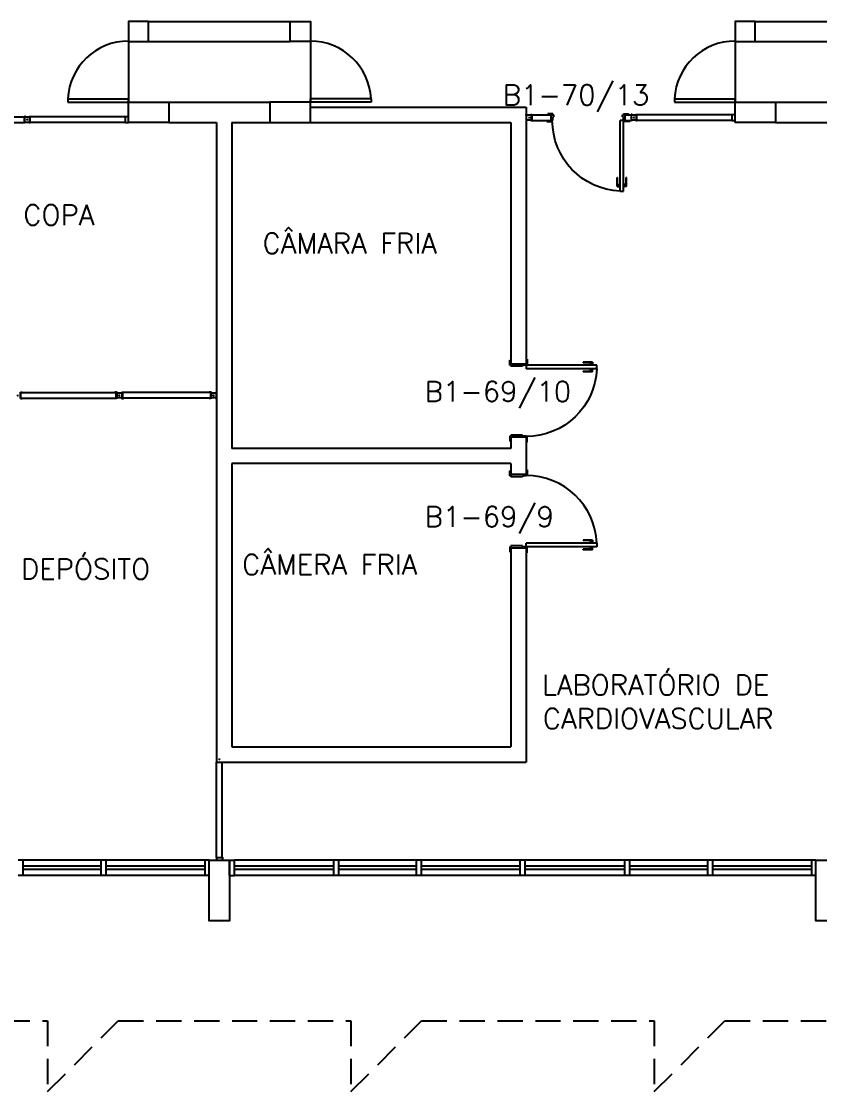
# Model space of a CAD drawing. Header units: millimetres. Extents: x 4436 to 4619, y 1272 to 1428.
# Drawn here: x 4502.29 to 4510.18, y 1333.12 to 1343.71 of the extents above; entities that cross this region are included whole.
import ezdxf

# ---------------------------------------------------------------- set-up
doc = ezdxf.new("R2010")
doc.units = ezdxf.units.MM
doc.linetypes.add('HIDDEN', pattern=[0.375, 0.25, -0.125])
for name, color, linetype in [('ALV', 2, 'Continuous'), ('ALVV', 1, 'Continuous'), ('DIV', 2, 'Continuous'), ('DIV2', 2, 'Continuous'), ('ENDEREÇO', 2, 'Continuous'), ('ESTR', 3, 'Continuous'), ('JANELA', 1, 'Continuous'), ('MACANETA', 2, 'Continuous'), ('PORTA', 2, 'Continuous'), ('PROJ', 1, 'HIDDEN'), ('TEXTO', 2, 'Continuous')]:
    doc.layers.add(name, color=color, linetype=linetype)
doc.styles.add('UNB1-100', font='simplex.shx', dxfattribs={"height": 0.2})

# ---------------------------------------------------------------- blocks, each defined once
blk = doc.blocks.new('IMTT')
for p, q in [((-0.005, 0), (0.005, 0)), ((0.029, 0.029), (0, 0.029)), ((0, -0.028), (0, 0.029)), ((0.029, -0.028), (0, -0.028))]:
    blk.add_line(p, q)
blk = doc.blocks.new('DIV10')
for p, q in [((-0.0051, 0), (0.0051, 0)), ((0, -0.0051), (0, 0.0051)), ((0.0285, 0.0285), (0.9715, 0.0285)), ((0.0285, -0.0285), (0.0285, 0.0285)), ((0.9715, -0.0285), (0.9715, 0.0285)), ((0.9949, 0), (1.0051, 0)), ((1, -0.0051), (1, 0.0051)), ((0.0285, -0.0285), (0.9715, -0.0285))]:
    blk.add_line(p, q)
blk = doc.blocks.new('MTT')
for p, q in [((-0.029, 0.018), (-0.029, 0.029)), ((-0.019, 0.029), (-0.029, 0.029)), ((-0.024, 0.018), (-0.029, 0.018)), ((-0.024, 0.018), (-0.024, -0.019)), ((-0.019, 0.024), (-0.019, 0.029)), ((-0.019, 0.024), (0.018, 0.024)), ((-0.005, 0), (0.005, 0)), ((0, -0.005), (0, 0.005)), ((0.018, 0.024), (0.018, 0.029)), ((0.018, 0.029), (0.029, 0.029)), ((0.024, 0.018), (0.029, 0.018)), ((0.024, 0.018), (0.024, -0.019)), ((0.029, 0.018), (0.029, 0.029)), ((-0.029, -0.019), (-0.024, -0.019)), ((-0.029, -0.019), (-0.029, -0.029)), ((-0.019, -0.029), (-0.029, -0.029)), ((0.018, -0.024), (-0.019, -0.024)), ((-0.019, -0.024), (-0.019, -0.029)), ((0.018, -0.024), (0.018, -0.029)), ((0.018, -0.029), (0.029, -0.029)), ((0.029, -0.019), (0.024, -0.019)), ((0.029, -0.019), (0.029, -0.029))]:
    blk.add_line(p, q)
blk = doc.blocks.new('DIV10B')
for p, q in [((-0.005, 0), (0.005, 0)), ((0, -0.005), (0, 0.005)), ((0.024, 0.018), (0.028, 0.018)), ((0.024, 0.018), (0.024, 0.016)), ((0.024, 0.016), (0.028, 0.016)), ((0.028, 0.03), (0.043, 0.03)), ((0.028, 0.018), (0.028, 0.03)), ((0.028, -0.017), (0.028, 0.016)), ((0.03, 0.028), (0.974, 0.028)), ((0.03, -0.029), (0.03, 0.028)), ((0.043, 0.03), (0.043, 0.028)), ((0.962, 0.03), (0.962, 0.028)), ((0.976, 0.03), (0.962, 0.03)), ((0.974, -0.029), (0.974, 0.028)), ((0.976, 0.018), (0.976, 0.03)), ((0.981, 0.018), (0.976, 0.018)), ((0.981, 0.016), (0.976, 0.016)), ((0.976, -0.017), (0.976, 0.016)), ((0.981, 0.018), (0.981, 0.016)), ((1, 0), (1.01, 0)), ((1.005, -0.005), (1.005, 0.005)), ((0.024, -0.017), (0.028, -0.017)), ((0.024, -0.017), (0.024, -0.019)), ((0.024, -0.019), (0.028, -0.019)), ((0.028, -0.031), (0.028, -0.019)), ((0.028, -0.031), (0.043, -0.031)), ((0.03, -0.029), (0.974, -0.029)), ((0.043, -0.029), (0.043, -0.031)), ((0.962, -0.029), (0.962, -0.031)), ((0.976, -0.031), (0.962, -0.031)), ((0.981, -0.017), (0.976, -0.017)), ((0.981, -0.019), (0.976, -0.019)), ((0.976, -0.031), (0.976, -0.019)), ((0.981, -0.017), (0.981, -0.019))]:
    blk.add_line(p, q)
blk = doc.blocks.new('DIV12')
for p, q in [((-0.0051, 0), (0.0051, 0)), ((0, -0.0051), (0, 0.0051)), ((0.0285, 0.0285), (1.1715, 0.0285)), ((0.0285, -0.0285), (0.0285, 0.0285)), ((1.1715, -0.0285), (1.1715, 0.0285)), ((1.1949, 0), (1.2051, 0)), ((1.2, -0.0051), (1.2, 0.0051)), ((0.0285, -0.0285), (1.1715, -0.0285))]:
    blk.add_line(p, q)
blk = doc.blocks.new('DOOR70')
at = {"layer": 'MACANETA', "color": 1}
for p, q in [((-0.015, -0.565), (-0.01, -0.565)), ((-0.015, -0.655), (-0.015, -0.565)), ((-0.01, -0.655), (-0.01, -0.565)), ((-0.01, -0.635), (0.012, -0.635)), ((0.012, -0.663), (0.012, -0.628)), ((0.012, -0.628), (0.015, -0.628)), ((0.053, -0.628), (0.05, -0.628)), ((0.053, -0.663), (0.053, -0.628)), ((0.075, -0.635), (0.053, -0.635)), ((0.08, -0.565), (0.075, -0.565)), ((0.075, -0.655), (0.075, -0.565)), ((0.08, -0.655), (0.08, -0.565)), ((-0.015, -0.655), (0.012, -0.655)), ((0.012, -0.663), (0.015, -0.663)), ((0.053, -0.663), (0.05, -0.663)), ((0.08, -0.655), (0.053, -0.655))]:
    blk.add_line(p, q, dxfattribs=at)
at = {"layer": 'PORTA'}
for p, q in [((0.015, -0.7), (0.015, 0)), ((0.015, 0), (0.05, 0)), ((0.05, -0.7), (0.05, 0)), ((0.05, -0.7), (0.015, -0.7))]:
    blk.add_line(p, q, dxfattribs=at)
at = {"layer": 'PORTA', "color": 1}
blk.add_arc((0.02, 0), 0.7, 272.4563, 0, dxfattribs=at)

msp = doc.modelspace()

# ---------------------------------------------------------------- linework, layer by layer
at = {"layer": 'ALV'}
for p, q in [((4503.54441, 1343.70756), (4504.94441, 1343.70756)), ((4509.54441, 1343.70756), (4510.94441, 1343.70756)), ((4503.54441, 1343.50756), (4504.94441, 1343.50756)), ((4509.54441, 1343.50756), (4510.94441, 1343.50756)), ((4503.74441, 1342.90756), (4504.74441, 1342.90756)), ((4505.14441, 1342.85756), (4507.27791, 1342.85756)), ((4507.27791, 1342.85756), (4507.27791, 1340.31507)), ((4509.74441, 1342.90756), (4510.74441, 1342.90756)), ((4503.74441, 1342.70756), (4504.21591, 1342.70756)), ((4504.21591, 1342.70756), (4504.21591, 1336.37907)), ((4504.36591, 1342.70756), (4504.36591, 1339.48257)), ((4504.36591, 1342.70756), (4504.74441, 1342.70756)), ((4505.14441, 1342.70756), (4507.12791, 1342.70756)), ((4507.12791, 1342.70756), (4507.12791, 1340.31507)), ((4509.74441, 1342.70756), (4510.74441, 1342.70756)), ((4507.27791, 1341.47906), (4507.27791, 1340.43607)), ((4507.27791, 1340.31507), (4507.12791, 1340.31507)), ((4507.27791, 1339.59507), (4507.12791, 1339.59507)), ((4507.12791, 1339.59507), (4507.12791, 1339.48257)), ((4507.27791, 1339.59507), (4507.27791, 1339.22507)), ((4507.12791, 1339.48257), (4504.36591, 1339.48257)), ((4507.12791, 1339.33257), (4504.36591, 1339.33257)), ((4504.36591, 1339.33257), (4504.36591, 1336.52907)), ((4507.12791, 1339.33257), (4507.12791, 1339.22507)), ((4507.27791, 1339.22507), (4507.12791, 1339.22507)), ((4507.27791, 1338.49507), (4507.12791, 1338.49507)), ((4507.12791, 1338.49507), (4507.12791, 1336.52907)), ((4507.27791, 1338.49507), (4507.27791, 1336.37907)), ((4504.36591, 1336.52907), (4507.12791, 1336.52907)), ((4504.21591, 1336.37907), (4507.27791, 1336.37907)), ((4502.30441, 1335.40757), (4502.25441, 1335.40757)), ((4502.30441, 1335.25757), (4502.30441, 1335.40757)), ((4503.07441, 1335.25757), (4503.07441, 1335.40757)), ((4503.12441, 1335.40757), (4503.07441, 1335.40757)), ((4503.12441, 1335.25757), (4503.12441, 1335.40757)), ((4504.10441, 1335.25757), (4504.10441, 1335.40757)), ((4504.14441, 1335.40757), (4504.10441, 1335.40757)), ((4504.14441, 1335.25757), (4504.14441, 1335.40757)), ((4504.34441, 1335.25757), (4504.34441, 1335.40757)), ((4504.34441, 1335.40757), (4504.39441, 1335.40757)), ((4504.39441, 1335.25757), (4504.39441, 1335.40757)), ((4505.37441, 1335.25757), (4505.37441, 1335.40757)), ((4505.42441, 1335.40757), (4505.37441, 1335.40757)), ((4505.42441, 1335.25757), (4505.42441, 1335.40757)), ((4506.19441, 1335.25757), (4506.19441, 1335.40757)), ((4506.24441, 1335.40757), (4506.19441, 1335.40757)), ((4506.24441, 1335.25757), (4506.24441, 1335.40757)), ((4507.21941, 1335.25757), (4507.21941, 1335.40757)), ((4507.26941, 1335.40757), (4507.21941, 1335.40757)), ((4507.26941, 1335.25757), (4507.26941, 1335.40757)), ((4508.25441, 1335.25757), (4508.25441, 1335.40757)), ((4508.30441, 1335.40757), (4508.25441, 1335.40757)), ((4508.30441, 1335.25757), (4508.30441, 1335.40757)), ((4509.07441, 1335.25757), (4509.07441, 1335.40757)), ((4509.12441, 1335.40757), (4509.07441, 1335.40757)), ((4509.12441, 1335.25757), (4509.12441, 1335.40757)), ((4510.10441, 1335.25757), (4510.10441, 1335.40757)), ((4510.14441, 1335.40757), (4510.10441, 1335.40757)), ((4510.14441, 1335.25757), (4510.14441, 1335.40757)), ((4502.30441, 1335.25757), (4502.25441, 1335.25757)), ((4503.12441, 1335.25757), (4503.07441, 1335.25757)), ((4504.14441, 1335.25757), (4504.10441, 1335.25757)), ((4504.34441, 1335.25757), (4504.39441, 1335.25757)), ((4505.42441, 1335.25757), (4505.37441, 1335.25757)), ((4506.24441, 1335.25757), (4506.19441, 1335.25757)), ((4507.26941, 1335.25757), (4507.21941, 1335.25757)), ((4508.30441, 1335.25757), (4508.25441, 1335.25757)), ((4509.12441, 1335.25757), (4509.07441, 1335.25757)), ((4510.14441, 1335.25757), (4510.10441, 1335.25757))]:
    msp.add_line(p, q, dxfattribs=at)
at = {"layer": 'DIV'}
for p, q in [((4507.11791, 1340.35507), (4507.12791, 1340.35507)), ((4507.11791, 1340.30507), (4507.11791, 1340.35507)), ((4507.12791, 1340.30507), (4507.11791, 1340.30507)), ((4507.12791, 1340.32007), (4507.12791, 1340.30507)), ((4507.12791, 1340.29507), (4507.12791, 1340.30507)), ((4507.24291, 1340.29507), (4507.12791, 1340.29507)), ((4507.24291, 1340.30507), (4507.24291, 1340.29507)), ((4507.27791, 1340.30507), (4507.24291, 1340.30507)), ((4507.27791, 1340.36507), (4507.28791, 1340.36507)), ((4507.27791, 1340.31507), (4507.27791, 1340.30507)), ((4507.28791, 1340.31507), (4507.27791, 1340.31507)), ((4507.28791, 1340.36507), (4507.28791, 1340.31507)), ((4507.11791, 1339.60507), (4507.11791, 1339.55507)), ((4507.12791, 1339.60507), (4507.11791, 1339.60507)), ((4507.11791, 1339.55507), (4507.12791, 1339.55507)), ((4507.12791, 1339.61507), (4507.12791, 1339.60507)), ((4507.24291, 1339.61507), (4507.12791, 1339.61507)), ((4507.12791, 1339.59007), (4507.12791, 1339.60507)), ((4507.24291, 1339.60507), (4507.24291, 1339.61507)), ((4507.27791, 1339.60507), (4507.24291, 1339.60507)), ((4507.27791, 1339.59507), (4507.27791, 1339.60507)), ((4507.28791, 1339.59507), (4507.27791, 1339.59507)), ((4507.27791, 1339.54507), (4507.28791, 1339.54507)), ((4507.28791, 1339.54507), (4507.28791, 1339.59507)), ((4507.11791, 1339.26007), (4507.12791, 1339.26007)), ((4507.11791, 1339.21007), (4507.11791, 1339.26007)), ((4507.12791, 1339.21007), (4507.11791, 1339.21007)), ((4507.12791, 1339.22507), (4507.12791, 1339.21007)), ((4507.12791, 1339.20007), (4507.12791, 1339.21007)), ((4507.24291, 1339.21007), (4507.24291, 1339.20007)), ((4507.27791, 1339.21007), (4507.24291, 1339.21007)), ((4507.27791, 1339.27007), (4507.28791, 1339.27007)), ((4507.27791, 1339.22507), (4507.27791, 1339.22007)), ((4507.27791, 1339.22007), (4507.27791, 1339.21007)), ((4507.28791, 1339.22007), (4507.27791, 1339.22007)), ((4507.28791, 1339.27007), (4507.28791, 1339.22007)), ((4507.24291, 1339.20007), (4507.12791, 1339.20007)), ((4507.11791, 1338.51007), (4507.11791, 1338.46007)), ((4507.12791, 1338.51007), (4507.11791, 1338.51007)), ((4507.12791, 1338.52007), (4507.12791, 1338.51007)), ((4507.24291, 1338.52007), (4507.12791, 1338.52007)), ((4507.12791, 1338.49507), (4507.12791, 1338.51007)), ((4507.24291, 1338.51007), (4507.24291, 1338.52007)), ((4507.27791, 1338.51007), (4507.24291, 1338.51007)), ((4507.27791, 1338.50007), (4507.27791, 1338.51007)), ((4507.28791, 1338.50007), (4507.27791, 1338.50007)), ((4507.28791, 1338.45007), (4507.28791, 1338.50007)), ((4507.11791, 1338.46007), (4507.12791, 1338.46007)), ((4507.27791, 1338.45007), (4507.28791, 1338.45007))]:
    msp.add_line(p, q, dxfattribs=at)
at = {"layer": 'DIV2'}
for p, q in [((4507.30131, 1342.75606), (4507.31151, 1342.75606)), ((4507.30641, 1342.76116), (4507.30641, 1342.75096)), ((4507.33491, 1342.78456), (4507.33491, 1342.72756)), ((4507.33491, 1342.78456), (4507.52691, 1342.78456)), ((4507.33491, 1342.72756), (4507.52691, 1342.72756)), ((4507.48191, 1342.72756), (4507.48191, 1342.71756)), ((4507.48191, 1342.71756), (4507.53191, 1342.71756)), ((4507.54191, 1342.79456), (4507.49191, 1342.79456)), ((4507.49191, 1342.79456), (4507.49191, 1342.78456)), ((4507.52691, 1342.72756), (4507.52691, 1342.78456)), ((4507.52691, 1342.78456), (4507.54191, 1342.78456)), ((4507.52691, 1342.72756), (4507.53191, 1342.72756)), ((4507.53191, 1342.71756), (4507.53191, 1342.72756)), ((4507.53191, 1342.72756), (4507.54191, 1342.72756)), ((4507.54191, 1342.78456), (4507.54191, 1342.79456)), ((4507.55191, 1342.78456), (4507.54191, 1342.78456)), ((4507.54191, 1342.72756), (4507.54191, 1342.76256)), ((4507.54191, 1342.76256), (4507.55191, 1342.76256)), ((4507.55191, 1342.76256), (4507.55191, 1342.78456)), ((4508.23191, 1342.76256), (4508.23191, 1342.78456)), ((4508.23191, 1342.78456), (4508.24191, 1342.78456)), ((4508.24191, 1342.76256), (4508.23191, 1342.76256)), ((4508.24191, 1342.78456), (4508.24191, 1342.79456)), ((4508.24191, 1342.79456), (4508.29191, 1342.79456)), ((4508.25691, 1342.78456), (4508.24191, 1342.78456)), ((4508.24191, 1342.72756), (4508.24191, 1342.76256)), ((4508.25191, 1342.72756), (4508.24191, 1342.72756)), ((4508.25191, 1342.71756), (4508.25191, 1342.72756)), ((4508.25691, 1342.72756), (4508.25191, 1342.72756)), ((4508.30191, 1342.71756), (4508.25191, 1342.71756)), ((4508.25691, 1342.78456), (4508.31591, 1342.78456)), ((4508.25691, 1342.72756), (4508.25691, 1342.78456)), ((4508.25691, 1342.72756), (4508.31591, 1342.72756)), ((4508.29191, 1342.79456), (4508.29191, 1342.78456)), ((4508.30191, 1342.72756), (4508.30191, 1342.71756)), ((4508.31591, 1342.78456), (4508.31591, 1342.72756)), ((4508.33931, 1342.75606), (4508.34951, 1342.75606)), ((4508.34441, 1342.76116), (4508.34441, 1342.75096)), ((4503.25951, 1340.00756), (4503.24931, 1340.00756)), ((4503.25441, 1340.01266), (4503.25441, 1340.00246)), ((4503.27791, 1340.02606), (4503.28291, 1340.02606)), ((4503.27791, 1340.02406), (4503.27791, 1340.02606)), ((4503.27791, 1340.02406), (4503.28291, 1340.02406)), ((4503.27791, 1339.99106), (4503.28291, 1339.99106)), ((4503.27791, 1339.98906), (4503.27791, 1339.99106)), ((4503.27791, 1339.98906), (4503.28291, 1339.98906)), ((4503.28291, 1340.03806), (4503.2973, 1340.03806)), ((4503.28291, 1340.03806), (4503.28291, 1340.02606)), ((4503.28291, 1340.02406), (4503.28291, 1339.99106)), ((4503.28291, 1339.98906), (4503.28291, 1339.97706)), ((4503.28291, 1339.97706), (4503.2973, 1339.97706)), ((4504.15691, 1340.03606), (4503.28491, 1340.03606)), ((4503.28491, 1340.03606), (4503.28491, 1339.97906)), ((4504.15691, 1339.97906), (4503.28491, 1339.97906)), ((4503.2973, 1340.03606), (4503.2973, 1340.03806)), ((4503.2973, 1339.97706), (4503.2973, 1339.97906)), ((4504.14453, 1340.03606), (4504.14453, 1340.03806)), ((4504.15891, 1340.03806), (4504.14453, 1340.03806)), ((4504.14453, 1339.97706), (4504.14453, 1339.97906)), ((4504.15891, 1339.97706), (4504.14453, 1339.97706)), ((4504.15691, 1340.03606), (4504.15691, 1339.97906)), ((4504.15891, 1340.03806), (4504.15891, 1340.02606)), ((4504.16391, 1340.02606), (4504.15891, 1340.02606)), ((4504.15891, 1340.02406), (4504.15891, 1339.99106)), ((4504.16391, 1340.02406), (4504.15891, 1340.02406)), ((4504.16391, 1339.99106), (4504.15891, 1339.99106)), ((4504.15891, 1339.98906), (4504.15891, 1339.97706)), ((4504.16391, 1339.98906), (4504.15891, 1339.98906)), ((4504.16391, 1340.02406), (4504.16391, 1340.02606)), ((4504.16391, 1339.98906), (4504.16391, 1339.99106)), ((4504.19251, 1340.00756), (4504.18231, 1340.00756)), ((4504.18741, 1340.01266), (4504.18741, 1340.00246))]:
    msp.add_line(p, q, dxfattribs=at)
at = {"layer": 'ESTR'}
for points in [[(4503.54441, 1343.50756), (4503.54441, 1343.70756), (4503.34441, 1343.70756), (4503.34441, 1343.50756)], [(4504.94441, 1343.50756), (4504.94441, 1343.70756), (4505.14441, 1343.70756), (4505.14441, 1343.50756)], [(4509.54441, 1343.50756), (4509.54441, 1343.70756), (4509.34441, 1343.70756), (4509.34441, 1343.50756)], [(4503.34441, 1342.70756), (4503.34441, 1342.90756), (4503.74441, 1342.90756), (4503.74441, 1342.70756)], [(4505.14441, 1342.70756), (4505.14441, 1342.90756), (4504.74441, 1342.90756), (4504.74441, 1342.70756)], [(4509.34441, 1342.70756), (4509.34441, 1342.90756), (4509.74441, 1342.90756), (4509.74441, 1342.70756)], [(4504.34441, 1335.40757), (4504.34441, 1334.80757), (4504.14441, 1334.80757), (4504.14441, 1335.40757)], [(4510.34441, 1335.40757), (4510.34441, 1334.80757), (4510.14441, 1334.80757), (4510.14441, 1335.40757)]]:
    msp.add_lwpolyline(points, close=True, dxfattribs=at)
at = {"layer": 'JANELA', "color": 1}
for p, q in [((4503.07441, 1335.40757), (4502.30441, 1335.40757)), ((4504.10441, 1335.40757), (4503.12441, 1335.40757)), ((4505.37441, 1335.40757), (4504.39441, 1335.40757)), ((4506.19441, 1335.40757), (4505.42441, 1335.40757)), ((4507.21941, 1335.40757), (4506.24441, 1335.40757)), ((4508.25441, 1335.40757), (4507.26941, 1335.40757)), ((4509.07441, 1335.40757), (4508.30441, 1335.40757)), ((4510.10441, 1335.40757), (4509.12441, 1335.40757)), ((4503.07441, 1335.34757), (4502.30441, 1335.34757)), ((4503.07441, 1335.31757), (4502.30441, 1335.31757)), ((4504.10441, 1335.34757), (4503.12441, 1335.34757)), ((4504.10441, 1335.31757), (4503.12441, 1335.31757)), ((4505.37441, 1335.34757), (4504.39441, 1335.34757)), ((4505.37441, 1335.31757), (4504.39441, 1335.31757)), ((4506.19441, 1335.34757), (4505.42441, 1335.34757)), ((4506.19441, 1335.31757), (4505.42441, 1335.31757)), ((4507.21941, 1335.34757), (4506.24441, 1335.34757)), ((4507.21941, 1335.31757), (4506.24441, 1335.31757)), ((4508.25441, 1335.34757), (4507.26941, 1335.34757)), ((4508.25441, 1335.31757), (4507.26941, 1335.31757)), ((4509.07441, 1335.34757), (4508.30441, 1335.34757)), ((4509.07441, 1335.31757), (4508.30441, 1335.31757)), ((4510.10441, 1335.34757), (4509.12441, 1335.34757)), ((4510.10441, 1335.31757), (4509.12441, 1335.31757)), ((4503.07441, 1335.25757), (4502.30441, 1335.25757)), ((4504.10441, 1335.25757), (4503.12441, 1335.25757)), ((4505.37441, 1335.25757), (4504.39441, 1335.25757)), ((4506.19441, 1335.25757), (4505.42441, 1335.25757)), ((4507.21941, 1335.25757), (4506.24441, 1335.25757)), ((4508.25441, 1335.25757), (4507.26941, 1335.25757)), ((4509.07441, 1335.25757), (4508.30441, 1335.25757)), ((4510.10441, 1335.25757), (4509.12441, 1335.25757))]:
    msp.add_line(p, q, dxfattribs=at)
at = {"layer": 'PORTA', "color": 2}
for p, q in [((4503.34441, 1343.50756), (4503.34441, 1342.90756)), ((4503.34441, 1343.50756), (4503.34441, 1342.90756)), ((4505.14441, 1343.50756), (4505.14441, 1342.90756)), ((4505.14441, 1343.50756), (4505.14441, 1342.90756)), ((4509.34441, 1343.50756), (4509.34441, 1342.90756)), ((4509.34441, 1343.50756), (4509.34441, 1342.90756))]:
    msp.add_line(p, q, dxfattribs=at)
at = {"layer": 'PORTA'}
for p, q in [((4502.74441, 1342.94257), (4503.34441, 1342.94257)), ((4502.74441, 1342.94257), (4502.74441, 1342.90756)), ((4502.74441, 1342.94257), (4502.74441, 1342.90756)), ((4502.74441, 1342.94257), (4503.34441, 1342.94257)), ((4503.34441, 1342.90756), (4503.34441, 1342.94257)), ((4503.34441, 1342.90756), (4503.34441, 1342.94257)), ((4505.14441, 1342.90756), (4505.14441, 1342.94257)), ((4505.74442, 1342.94257), (4505.14441, 1342.94257)), ((4505.74442, 1342.94257), (4505.14441, 1342.94257)), ((4505.14441, 1342.90756), (4505.14441, 1342.94257)), ((4505.74442, 1342.94257), (4505.74442, 1342.90756)), ((4505.74442, 1342.94257), (4505.74442, 1342.90756)), ((4508.74441, 1342.94257), (4509.34441, 1342.94257)), ((4508.74441, 1342.94257), (4508.74441, 1342.90756)), ((4508.74441, 1342.94257), (4508.74441, 1342.90756)), ((4508.74441, 1342.94257), (4509.34441, 1342.94257)), ((4509.34441, 1342.90756), (4509.34441, 1342.94257)), ((4509.34441, 1342.90756), (4509.34441, 1342.94257)), ((4502.74441, 1342.90756), (4503.34441, 1342.90756)), ((4502.74441, 1342.90756), (4503.34441, 1342.90756)), ((4505.74442, 1342.90756), (4505.14441, 1342.90756)), ((4505.74442, 1342.90756), (4505.14441, 1342.90756)), ((4508.74441, 1342.90756), (4509.34441, 1342.90756)), ((4508.74441, 1342.90756), (4509.34441, 1342.90756))]:
    msp.add_line(p, q, dxfattribs=at)
at = {"layer": 'PORTA', "color": 1}
for centre, start, end in [((4503.34441, 1342.91256), 90, 177.134009), ((4503.34441, 1342.91256), 90, 177.134009), ((4505.14441, 1342.91256), 2.865991, 90), ((4505.14441, 1342.91256), 2.865991, 90), ((4509.34441, 1342.91256), 90, 177.134009), ((4509.34441, 1342.91256), 90, 177.134009)]:
    msp.add_arc(centre, 0.60001, start, end, dxfattribs=at)
at = {"layer": 'PROJ'}
for p, q in [((4500.24441, 1333.81845), (4502.54441, 1333.81845)), ((4502.54441, 1333.81845), (4502.54441, 1333.11845)), ((4502.54441, 1333.11845), (4503.24441, 1333.81845)), ((4503.24441, 1333.81845), (4505.54441, 1333.81845)), ((4505.54441, 1333.81845), (4505.54441, 1333.11845)), ((4505.54441, 1333.11845), (4506.24441, 1333.81845)), ((4506.24441, 1333.81845), (4508.54441, 1333.81845)), ((4508.54441, 1333.81845), (4508.54441, 1333.11845)), ((4508.54441, 1333.11845), (4509.24441, 1333.81845)), ((4509.24441, 1333.81845), (4511.54441, 1333.81845))]:
    msp.add_line(p, q, dxfattribs=at)

# ---------------------------------------------------------------- block references
at = {"layer": 'ALVV', "xscale": -1}
for p, rotation in [((4508.25691, 1342.72756), 359.9999999948553), ((4507.27791, 1340.32007), 89.99999999485532)]:
    msp.add_blockref('DOOR70', p, dxfattribs=dict(at, rotation=rotation))
at = {"layer": 'ALVV', "rotation": 90.00000000514466}
msp.add_blockref('DOOR70', (4507.27791, 1338.49507), dxfattribs=at)
at = {"layer": 'DIV2'}
for name, p in [('DIV12', (4501.14441, 1342.73606)), ('DIV10B', (4502.24941, 1340.00756)), ('MTT', (4503.25441, 1340.00756)), ('MTT', (4504.18741, 1340.00756))]:
    msp.add_blockref(name, p, dxfattribs=at)
at = {"layer": 'DIV2', "xscale": -1}
for name, p, rotation in [('MTT', (4502.34441, 1342.73606), 180), ('MTT', (4507.30641, 1342.75606), 180), ('MTT', (4508.34441, 1342.75606), 180), ('DIV10', (4504.24441, 1335.40757), 270), ('IMTT', (4504.24441, 1335.40757), 270)]:
    msp.add_blockref(name, p, dxfattribs=dict(at, rotation=rotation))
for name, p in [('DIV10', (4503.34441, 1342.73606)), ('IMTT', (4503.34441, 1342.73606)), ('DIV10', (4509.34441, 1342.75606)), ('IMTT', (4509.34441, 1342.75606))]:
    msp.add_blockref(name, p, dxfattribs=at)

# ---------------------------------------------------------------- texts
at = {"layer": 'ENDEREÇO', "style": 'UNB1-100'}
for s, p in [('B1-70/13', (4507.04732, 1342.8802)), ('B1-69/10', (4506.27451, 1339.94573)), ('B1-69/9', (4506.27451, 1338.70688))]:
    msp.add_text(s, height=0.2, dxfattribs=at).set_placement(p)
at = {"layer": 'TEXTO', "style": 'UNB1-100'}
for s, p in [('COPA', (4502.30491, 1341.69303)), ('CÂMARA FRIA', (4504.67112, 1341.41201)), ('CÂMERA FRIA', (4504.46849, 1338.23351)), ('DEPÓSITO', (4502.28251, 1338.18968)), ('LABORATÓRIO DE', (4507.4362, 1337.04273)), ('CARDIOVASCULAR', (4507.44282, 1336.70976))]:
    msp.add_text(s, height=0.2, dxfattribs=at).set_placement(p)

doc.saveas('drawing.dxf')
